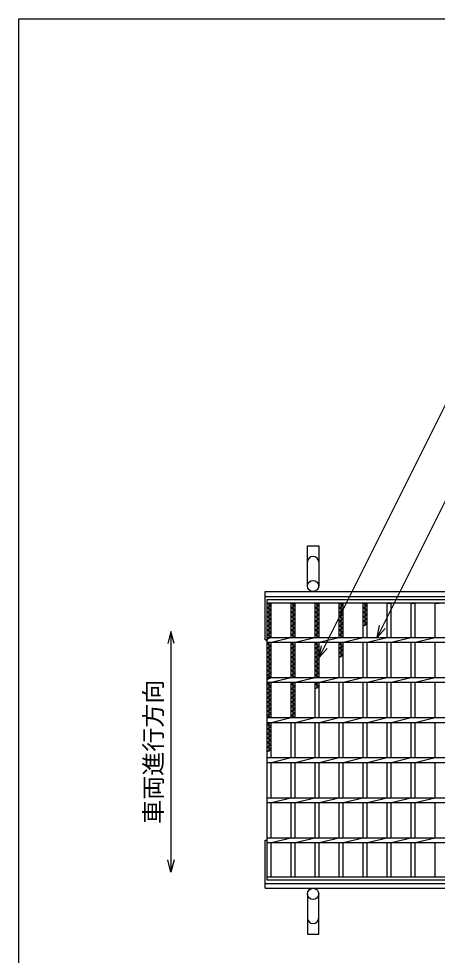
# Model space of a CAD drawing. Units: millimetres, scale not verified. Extents: x -1820 to 1731, y -1282 to 1054.
# Drawn here: x -1729 to -1206, y -114 to 1054 of the extents above; entities that cross this region are included whole.
import ezdxf
from ezdxf.enums import TextEntityAlignment as Align

# ---------------------------------------------------------------- set-up
doc = ezdxf.new("R2010")
doc.units = ezdxf.units.MM
doc.header["$LTSCALE"] = 10
for name, color, linetype, lineweight in [('0_2', 150, 'Continuous', 25), ('16', 3, 'Continuous', 25), ('19', 6, 'Continuous', 25), ('22', 4, 'Continuous', 25)]:
    doc.layers.add(name, color=color, linetype=linetype, lineweight=lineweight)
doc.styles.add('ベクトル', font='')
doc.styles.get('ベクトル').set_extended_font_data('ベクトル')

msp = doc.modelspace()

# ---------------------------------------------------------------- linework, layer by layer
at = {"layer": '0_2'}
for p, q in [((-1729, -1146.5), (-1729, 1053.5)), ((-1729, 1053.5), (1731, 1053.5))]:
    msp.add_line(p, q, dxfattribs=at)
at = {"layer": '0_2', "color": 4}
for p, q in [((-1539, 289.33), (-1543, 274.33)), ((-1535, 274.33), (-1539, 289.33)), ((-1539, 289.33), (-1539, -10.67)), ((-1539, -10.67), (-1543, 4.33)), ((-1535, 4.33), (-1539, -10.67))]:
    msp.add_line(p, q, dxfattribs=at)
at = {"layer": '16'}
for p, q in [((-1419, 329), (-424, 329)), ((-1419, 324.5), (-1419, 329)), ((-424, 324.5), (-1419, 324.5)), ((-1419, -16.5), (-1419, 324.5)), ((-1419, 324.5), (-1414, 324.5)), ((-1414, 321.7), (-1419, 324.5)), ((-1419, 318.9), (-1414, 321.7)), ((-1414, 316.1), (-1419, 318.9)), ((-1419, 313.3), (-1414, 316.1)), ((-1416.5, 282), (-1416.5, 324.5)), ((-1414, 282), (-1414, 324.5)), ((-1389, 282), (-1389, 324.5)), ((-1389, 324.5), (-1384, 324.5)), ((-1384, 321.7), (-1389, 324.5)), ((-1389, 318.9), (-1384, 321.7)), ((-1384, 316.1), (-1389, 318.9)), ((-1389, 313.3), (-1384, 316.1)), ((-1386.5, 282), (-1386.5, 324.5)), ((-1384, 282), (-1384, 324.5)), ((-1359, 282), (-1359, 324.5)), ((-1359, 324.5), (-1354, 324.5)), ((-1354, 321.7), (-1359, 324.5)), ((-1359, 318.9), (-1354, 321.7)), ((-1354, 316.1), (-1359, 318.9)), ((-1359, 313.3), (-1354, 316.1)), ((-1356.5, 282), (-1356.5, 324.5)), ((-1354, 282), (-1354, 324.5)), ((-1329, 282), (-1329, 324.5)), ((-1329, 324.5), (-1324, 324.5)), ((-1324, 321.7), (-1329, 324.5)), ((-1329, 318.9), (-1324, 321.7)), ((-1324, 316.1), (-1329, 318.9)), ((-1329, 313.3), (-1324, 316.1)), ((-1326.5, 282), (-1326.5, 324.5)), ((-1324, 282), (-1324, 324.5)), ((-1299, 282), (-1299, 324.5)), ((-1299, 324.5), (-1294, 324.5)), ((-1294, 321.7), (-1299, 324.5)), ((-1299, 318.9), (-1294, 321.7)), ((-1294, 316.1), (-1299, 318.9)), ((-1299, 313.3), (-1294, 316.1)), ((-1296.5, 296.5), (-1296.5, 324.5)), ((-1294, 282), (-1294, 324.5)), ((-1269, 282), (-1269, 324.5)), ((-1269, 324.5), (-1264, 324.5)), ((-1264, 282), (-1264, 324.5)), ((-1239, 282), (-1239, 324.5)), ((-1239, 324.5), (-1234, 324.5)), ((-1234, 282), (-1234, 324.5)), ((-1209, 282), (-1209, 324.5)), ((-1209, 324.5), (-1204, 324.5)), ((-1414, 310.5), (-1419, 313.3)), ((-1419, 307.7), (-1414, 310.5)), ((-1414, 304.9), (-1419, 307.7)), ((-1419, 302.1), (-1414, 304.9)), ((-1384, 310.5), (-1389, 313.3)), ((-1389, 307.7), (-1384, 310.5)), ((-1384, 304.9), (-1389, 307.7)), ((-1389, 302.1), (-1384, 304.9)), ((-1354, 310.5), (-1359, 313.3)), ((-1359, 307.7), (-1354, 310.5)), ((-1354, 304.9), (-1359, 307.7)), ((-1359, 302.1), (-1354, 304.9)), ((-1324, 310.5), (-1329, 313.3)), ((-1329, 307.7), (-1324, 310.5)), ((-1324, 304.9), (-1329, 307.7)), ((-1329, 302.1), (-1324, 304.9)), ((-1294, 310.5), (-1299, 313.3)), ((-1299, 307.7), (-1294, 310.5)), ((-1294, 304.9), (-1299, 307.7)), ((-1299, 302.1), (-1294, 304.9)), ((-1414, 299.3), (-1419, 302.1)), ((-1419, 296.5), (-1414, 299.3)), ((-1414, 293.7), (-1419, 296.5)), ((-1419, 290.9), (-1414, 293.7)), ((-1384, 299.3), (-1389, 302.1)), ((-1389, 296.5), (-1384, 299.3)), ((-1384, 293.7), (-1389, 296.5)), ((-1389, 290.9), (-1384, 293.7)), ((-1354, 299.3), (-1359, 302.1)), ((-1359, 296.5), (-1354, 299.3)), ((-1354, 293.7), (-1359, 296.5)), ((-1359, 290.9), (-1354, 293.7)), ((-1324, 299.3), (-1329, 302.1)), ((-1329, 296.5), (-1324, 299.3)), ((-1324, 293.7), (-1329, 296.5)), ((-1329, 290.9), (-1324, 293.7)), ((-1294, 299.3), (-1299, 302.1)), ((-1299, 296.5), (-1294, 299.3)), ((-1414, 288.1), (-1419, 290.9)), ((-1419, 285.3), (-1414, 288.1)), ((-1414, 282.5), (-1419, 285.3)), ((-1419, 279.7), (-1414, 282.5)), ((-1419, 282), (-424, 282)), ((-1419, 276), (-1419, 282)), ((-1414, 276), (-1389, 282)), ((-1384, 288.1), (-1389, 290.9)), ((-1389, 285.3), (-1384, 288.1)), ((-1384, 282.5), (-1389, 285.3)), ((-1384.89, 282), (-1384, 282.5)), ((-1384, 276), (-1359, 282)), ((-1354, 288.1), (-1359, 290.9)), ((-1359, 285.3), (-1354, 288.1)), ((-1354, 282.5), (-1359, 285.3)), ((-1354.89, 282), (-1354, 282.5)), ((-1354, 276), (-1329, 282)), ((-1324, 288.1), (-1329, 290.9)), ((-1329, 285.3), (-1324, 288.1)), ((-1324, 282.5), (-1329, 285.3)), ((-1324.89, 282), (-1324, 282.5)), ((-1324, 276), (-1299, 282)), ((-1294, 276), (-1269, 282)), ((-1264, 276), (-1239, 282)), ((-1234, 276), (-1209, 282)), ((-1419, 276), (-424, 276)), ((-1419, 274.1), (-1415.61, 276)), ((-1414, 271.3), (-1419, 274.1)), ((-1419, 268.5), (-1414, 271.3)), ((-1416.5, 232), (-1416.5, 276)), ((-1414, 232), (-1414, 276)), ((-1389, 232), (-1389, 276)), ((-1389, 274.1), (-1385.61, 276)), ((-1384, 271.3), (-1389, 274.1)), ((-1389, 268.5), (-1384, 271.3)), ((-1386.5, 232), (-1386.5, 276)), ((-1384, 232), (-1384, 276)), ((-1359, 232), (-1359, 276)), ((-1359, 274.1), (-1355.61, 276)), ((-1354, 271.3), (-1359, 274.1)), ((-1359, 268.5), (-1354, 271.3)), ((-1356.5, 232), (-1356.5, 276)), ((-1354, 232), (-1354, 276)), ((-1329, 232), (-1329, 276)), ((-1329, 274.1), (-1325.61, 276)), ((-1324, 271.3), (-1329, 274.1)), ((-1329, 268.5), (-1324, 271.3)), ((-1326.5, 257.3), (-1326.5, 276)), ((-1324, 232), (-1324, 276)), ((-1299, 232), (-1299, 276)), ((-1294, 232), (-1294, 276)), ((-1269, 232), (-1269, 276)), ((-1264, 232), (-1264, 276)), ((-1239, 232), (-1239, 276)), ((-1234, 232), (-1234, 276)), ((-1209, 232), (-1209, 276)), ((-1414, 265.7), (-1419, 268.5)), ((-1419, 262.9), (-1414, 265.7)), ((-1414, 260.1), (-1419, 262.9)), ((-1419, 257.3), (-1414, 260.1)), ((-1414, 254.5), (-1419, 257.3)), ((-1384, 265.7), (-1389, 268.5)), ((-1389, 262.9), (-1384, 265.7)), ((-1384, 260.1), (-1389, 262.9)), ((-1389, 257.3), (-1384, 260.1)), ((-1384, 254.5), (-1389, 257.3)), ((-1354, 265.7), (-1359, 268.5)), ((-1359, 262.9), (-1354, 265.7)), ((-1354, 260.1), (-1359, 262.9)), ((-1359, 257.3), (-1354, 260.1)), ((-1354, 254.5), (-1359, 257.3)), ((-1324, 265.7), (-1329, 268.5)), ((-1329, 262.9), (-1324, 265.7)), ((-1324, 260.1), (-1329, 262.9)), ((-1329, 257.3), (-1324, 260.1)), ((-1419, 251.7), (-1414, 254.5)), ((-1414, 248.9), (-1419, 251.7)), ((-1419, 246.1), (-1414, 248.9)), ((-1414, 243.3), (-1419, 246.1)), ((-1389, 251.7), (-1384, 254.5)), ((-1384, 248.9), (-1389, 251.7)), ((-1389, 246.1), (-1384, 248.9)), ((-1384, 243.3), (-1389, 246.1)), ((-1359, 251.7), (-1354, 254.5)), ((-1354, 248.9), (-1359, 251.7)), ((-1359, 246.1), (-1354, 248.9)), ((-1354, 243.3), (-1359, 246.1)), ((-1419, 240.5), (-1414, 243.3)), ((-1414, 237.7), (-1419, 240.5)), ((-1419, 234.9), (-1414, 237.7)), ((-1414, 232.1), (-1419, 234.9)), ((-1389, 240.5), (-1384, 243.3)), ((-1384, 237.7), (-1389, 240.5)), ((-1389, 234.9), (-1384, 237.7)), ((-1384, 232.1), (-1389, 234.9)), ((-1359, 240.5), (-1354, 243.3)), ((-1354, 237.7), (-1359, 240.5)), ((-1359, 234.9), (-1354, 237.7)), ((-1354, 232.1), (-1359, 234.9)), ((-1419, 229.3), (-1414, 232.1)), ((-1419, 232), (-424, 232)), ((-1419, 226), (-1419, 232)), ((-1419, 226), (-424, 226)), ((-1419, 223.7), (-1414.89, 226)), ((-1414, 220.9), (-1419, 223.7)), ((-1416.5, 182), (-1416.5, 226)), ((-1414, 226), (-1389, 232)), ((-1414, 182), (-1414, 226)), ((-1389, 182), (-1389, 226)), ((-1389, 223.7), (-1384.89, 226)), ((-1384, 220.9), (-1389, 223.7)), ((-1386.5, 182), (-1386.5, 226)), ((-1384.18, 232), (-1384, 232.1)), ((-1384, 226), (-1359, 232)), ((-1384, 182), (-1384, 226)), ((-1359, 182), (-1359, 226)), ((-1359, 223.7), (-1354.89, 226)), ((-1354, 220.9), (-1359, 223.7)), ((-1356.5, 218.1), (-1356.5, 226)), ((-1354.18, 232), (-1354, 232.1)), ((-1354, 226), (-1329, 232)), ((-1354, 182), (-1354, 226)), ((-1329, 182), (-1329, 226)), ((-1324, 226), (-1299, 232)), ((-1324, 182), (-1324, 226)), ((-1299, 182), (-1299, 226)), ((-1294, 226), (-1269, 232)), ((-1294, 182), (-1294, 226)), ((-1269, 182), (-1269, 226)), ((-1264, 226), (-1239, 232)), ((-1264, 182), (-1264, 226)), ((-1239, 182), (-1239, 226)), ((-1234, 226), (-1209, 232)), ((-1234, 182), (-1234, 226)), ((-1209, 182), (-1209, 226)), ((-1419, 218.1), (-1414, 220.9)), ((-1414, 215.3), (-1419, 218.1)), ((-1419, 212.5), (-1414, 215.3)), ((-1414, 209.7), (-1419, 212.5)), ((-1389, 218.1), (-1384, 220.9)), ((-1384, 215.3), (-1389, 218.1)), ((-1389, 212.5), (-1384, 215.3)), ((-1384, 209.7), (-1389, 212.5)), ((-1359, 218.1), (-1354, 220.9)), ((-1419, 206.9), (-1414, 209.7)), ((-1414, 204.1), (-1419, 206.9)), ((-1419, 201.3), (-1414, 204.1)), ((-1414, 198.5), (-1419, 201.3)), ((-1389, 206.9), (-1384, 209.7)), ((-1384, 204.1), (-1389, 206.9)), ((-1389, 201.3), (-1384, 204.1)), ((-1384, 198.5), (-1389, 201.3)), ((-1419, 195.7), (-1414, 198.5)), ((-1414, 192.9), (-1419, 195.7)), ((-1419, 190.1), (-1414, 192.9)), ((-1414, 187.3), (-1419, 190.1)), ((-1419, 184.5), (-1414, 187.3)), ((-1389, 195.7), (-1384, 198.5)), ((-1384, 192.9), (-1389, 195.7)), ((-1389, 190.1), (-1384, 192.9)), ((-1384, 187.3), (-1389, 190.1)), ((-1389, 184.5), (-1384, 187.3)), ((-1414.54, 182), (-1419, 184.5)), ((-1419, 182), (-424, 182)), ((-1419, 176), (-1419, 182)), ((-1419, 176), (-424, 176)), ((-1419, 173.3), (-1414.18, 176)), ((-1416.5, 139.7), (-1416.5, 176)), ((-1414, 176), (-1389, 182)), ((-1414, 132), (-1414, 176)), ((-1384.54, 182), (-1389, 184.5)), ((-1389, 132), (-1389, 176)), ((-1384, 176), (-1359, 182)), ((-1384, 132), (-1384, 176)), ((-1359, 132), (-1359, 176)), ((-1354, 176), (-1329, 182)), ((-1354, 132), (-1354, 176)), ((-1329, 132), (-1329, 176)), ((-1324, 176), (-1299, 182)), ((-1324, 132), (-1324, 176)), ((-1299, 132), (-1299, 176)), ((-1294, 176), (-1269, 182)), ((-1294, 132), (-1294, 176)), ((-1269, 132), (-1269, 176)), ((-1264, 176), (-1239, 182)), ((-1264, 132), (-1264, 176)), ((-1239, 132), (-1239, 176)), ((-1234, 176), (-1209, 182)), ((-1234, 132), (-1234, 176)), ((-1209, 132), (-1209, 176)), ((-1414, 170.5), (-1419, 173.3)), ((-1419, 167.7), (-1414, 170.5)), ((-1414, 164.9), (-1419, 167.7)), ((-1419, 162.1), (-1414, 164.9)), ((-1414, 159.3), (-1419, 162.1)), ((-1419, 156.5), (-1414, 159.3)), ((-1414, 153.7), (-1419, 156.5)), ((-1419, 150.9), (-1414, 153.7)), ((-1414, 148.1), (-1419, 150.9)), ((-1419, 145.3), (-1414, 148.1)), ((-1414, 142.5), (-1419, 145.3)), ((-1419, 139.7), (-1414, 142.5)), ((-1419, 132), (-424, 132)), ((-1419, 126), (-1419, 132)), ((-1414, 126), (-1389, 132)), ((-1384, 126), (-1359, 132)), ((-1354, 126), (-1329, 132)), ((-1324, 126), (-1299, 132)), ((-1294, 126), (-1269, 132)), ((-1264, 126), (-1239, 132)), ((-1234, 126), (-1209, 132)), ((-1419, 126), (-424, 126)), ((-1414, 82), (-1414, 126)), ((-1389, 82), (-1389, 126)), ((-1384, 82), (-1384, 126)), ((-1359, 82), (-1359, 126)), ((-1354, 82), (-1354, 126)), ((-1329, 82), (-1329, 126)), ((-1324, 82), (-1324, 126)), ((-1299, 82), (-1299, 126)), ((-1294, 82), (-1294, 126)), ((-1269, 82), (-1269, 126)), ((-1264, 82), (-1264, 126)), ((-1239, 82), (-1239, 126)), ((-1234, 82), (-1234, 126)), ((-1209, 82), (-1209, 126)), ((-1419, 82), (-424, 82)), ((-1419, 76), (-1419, 82)), ((-1414, 76), (-1389, 82)), ((-1384, 76), (-1359, 82)), ((-1354, 76), (-1329, 82)), ((-1324, 76), (-1299, 82)), ((-1294, 76), (-1269, 82)), ((-1264, 76), (-1239, 82)), ((-1234, 76), (-1209, 82)), ((-1419, 76), (-424, 76)), ((-1414, 32), (-1414, 76)), ((-1389, 32), (-1389, 76)), ((-1384, 32), (-1384, 76)), ((-1359, 32), (-1359, 76)), ((-1354, 32), (-1354, 76)), ((-1329, 32), (-1329, 76)), ((-1324, 32), (-1324, 76)), ((-1299, 32), (-1299, 76)), ((-1294, 32), (-1294, 76)), ((-1269, 32), (-1269, 76)), ((-1264, 32), (-1264, 76)), ((-1239, 32), (-1239, 76)), ((-1234, 32), (-1234, 76)), ((-1209, 32), (-1209, 76)), ((-1419, 32), (-424, 32)), ((-1419, 26), (-1419, 32)), ((-1419, 26), (-424, 26)), ((-1414, 26), (-1389, 32)), ((-1414, -16.5), (-1414, 26)), ((-1389, -16.5), (-1389, 26)), ((-1384, 26), (-1359, 32)), ((-1384, -16.5), (-1384, 26)), ((-1359, -16.5), (-1359, 26)), ((-1354, 26), (-1329, 32)), ((-1354, -16.5), (-1354, 26)), ((-1329, -16.5), (-1329, 26)), ((-1324, 26), (-1299, 32)), ((-1324, -16.5), (-1324, 26)), ((-1299, -16.5), (-1299, 26)), ((-1294, 26), (-1269, 32)), ((-1294, -16.5), (-1294, 26)), ((-1269, -16.5), (-1269, 26)), ((-1264, 26), (-1239, 32)), ((-1264, -16.5), (-1264, 26)), ((-1239, -16.5), (-1239, 26)), ((-1234, 26), (-1209, 32)), ((-1234, -16.5), (-1234, 26)), ((-1209, -16.5), (-1209, 26)), ((-1419, -16.5), (-424, -16.5)), ((-1419, -21), (-1419, -16.5)), ((-1419, -16.5), (-1414, -16.5)), ((-424, -21), (-1419, -21)), ((-1389, -16.5), (-1384, -16.5)), ((-1359, -16.5), (-1354, -16.5)), ((-1329, -16.5), (-1324, -16.5)), ((-1299, -16.5), (-1294, -16.5)), ((-1269, -16.5), (-1264, -16.5)), ((-1239, -16.5), (-1234, -16.5)), ((-1209, -16.5), (-1204, -16.5))]:
    msp.add_line(p, q, dxfattribs=at)
at = {"layer": '19'}
for p, q in [((-1368.5, 346), (-1368.5, 396)), ((-1368.5, 396), (-1354.5, 396)), ((-1354.5, 396), (-1354.5, 346)), ((-1421.5, 339), (-421.5, 339)), ((-1421.5, 279), (-1421.5, 339)), ((-1421.5, 333), (-421.5, 333)), ((-1421.5, 279), (-1419, 279)), ((-1421.5, -31), (-1421.5, 29)), ((-1421.5, 29), (-1419, 29)), ((-1421.5, -25), (-421.5, -25)), ((-1421.5, -31), (-421.5, -31)), ((-1368.5, -38), (-1368.5, -88)), ((-1354.5, -88), (-1354.5, -38)), ((-1368.5, -88), (-1354.5, -88))]:
    msp.add_line(p, q, dxfattribs=at)
for centre in [(-1361.5, 346), (-1361.5, -38)]:
    msp.add_circle(centre, 7, dxfattribs=at)
for centre, start, end in [((-1361.5, 376), 0, 180), ((-1361.5, -68), 180, 0)]:
    msp.add_arc(centre, 7, start, end, dxfattribs=at)
at = {"layer": '22'}
for p, q in [((-1354, 257), (-1171.75, 621.5)), ((-1281.5, 282), (-1135.25, 574.5)), ((-1281.5, 282), (-1278.5, 296.6)), ((-1281.5, 282), (-1271.5, 293)), ((-1354, 257), (-1351, 271.6)), ((-1354, 257), (-1344, 268))]:
    msp.add_line(p, q, dxfattribs=at)

# ---------------------------------------------------------------- texts
at = {"layer": '0_2', "color": 2, "style": 'ベクトル'}
msp.add_text('車両進行方向', height=21.99, rotation=90, dxfattribs=at).set_placement((-1561, 49.33), align=Align.MIDDLE_LEFT)

doc.saveas('drawing.dxf')
